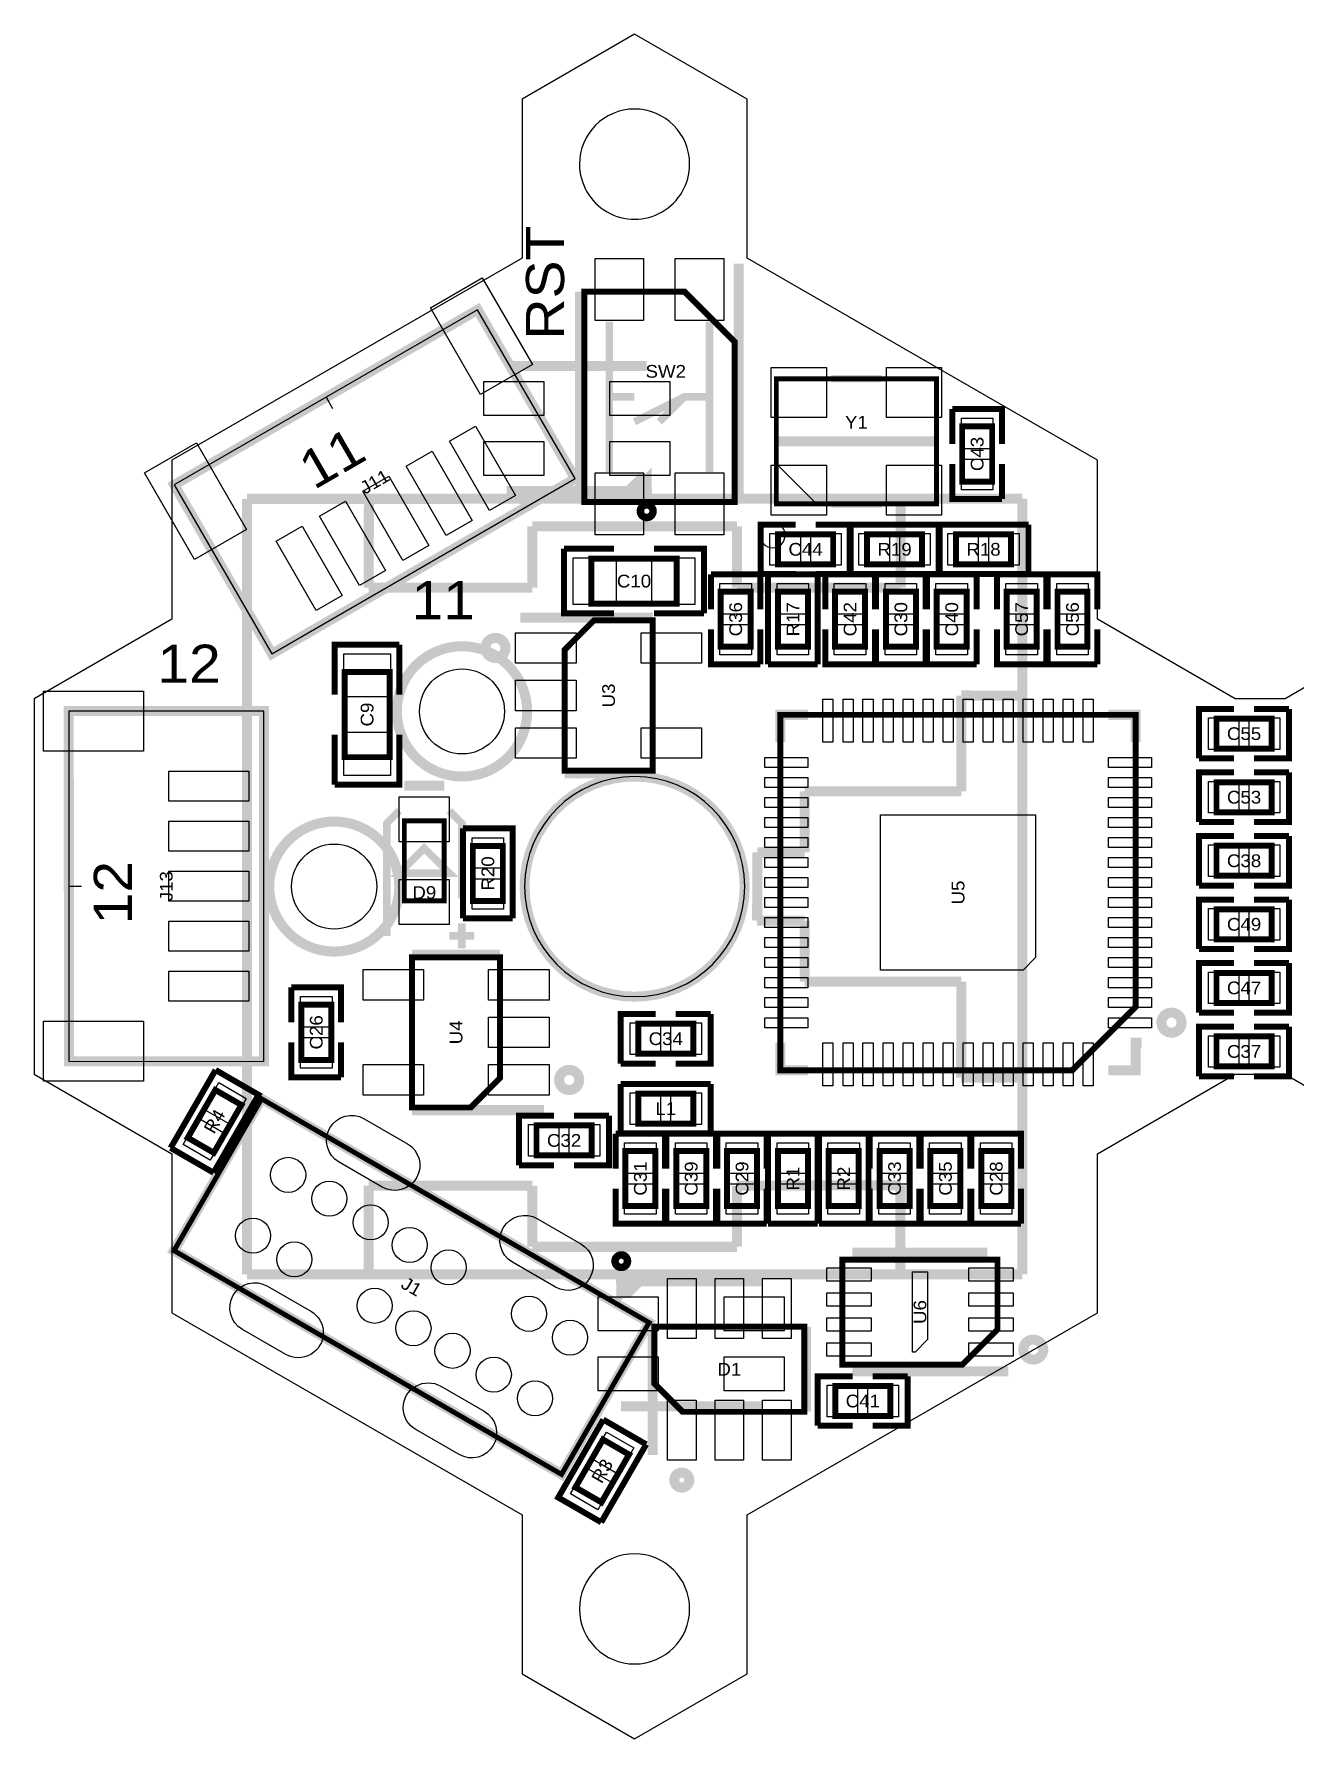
# Model space of a CAD drawing. Extents: x -12 to 37, y -2.6 to 31.5.
# Drawn here: x -12 to 13.2, y -2.6 to 31.47 of the extents above; entities that cross this region are included whole.
import ezdxf
from ezdxf.enums import TextEntityAlignment as Align

# ---------------------------------------------------------------- set-up
doc = ezdxf.new("R2010")
doc.units = 0
for name, color, linetype in [('ASSEMBLY_TOP', 7, 'CONTINUOUS'), ('BOTTOM', 132, 'CONTINUOUS'), ('OUTLINE', 7, 'CONTINUOUS'), ('SILKSCREEN_BOTTOM', 230, 'CONTINUOUS'), ('SILKSCREEN_TOP', 7, 'CONTINUOUS'), ('TOP', 1, 'CONTINUOUS')]:
    doc.layers.add(name, color=color, linetype=linetype)

msp = doc.modelspace()

# ---------------------------------------------------------------- linework, layer by layer
at = {"layer": 'ASSEMBLY_TOP'}
for points, const_width in [([(-1.00584, 26.31948), (0.99568, 26.31948), (1.99644, 25.31872), (1.99644, 22.11832), (-1.00584, 22.11832), (-1.00584, 26.31948)], 0.11938), ([(-0.50546, 22.71776), (-0.50546, 25.72004)], 0.14986), ([(1.49606, 22.71776), (1.49606, 25.72004)], 0.14986), ([(2.8321, 24.57958), (6.0325, 24.57958), (6.0325, 22.08022), (2.8321, 22.08022), (2.8321, 24.57958)], 0.09906), ([(-0.00508, 24.2189), (-0.50546, 24.2189)], 0.14986), ([(1.49606, 24.2189), (0.99568, 24.2189), (0.4953, 23.71852)], 0.14986), ([(6.54558, 23.62708), (7.14502, 23.62708), (7.14502, 22.52472), (6.54558, 22.52472), (6.54558, 23.62708)], 0.11938), ([(3.96748, 21.47062), (3.96748, 20.87118), (2.86512, 20.87118), (2.86512, 21.47062), (3.96748, 21.47062)], 0.11938), ([(4.64312, 20.87118), (4.64312, 21.47062), (5.74548, 21.47062), (5.74548, 20.87118), (4.64312, 20.87118)], 0.11938), ([(6.42112, 20.87118), (6.42112, 21.47062), (7.52348, 21.47062), (7.52348, 20.87118), (6.42112, 20.87118)], 0.11938), ([(0.8382, 20.98548), (0.8382, 20.08632), (-0.8636, 20.08632), (-0.8636, 20.98548), (0.8382, 20.98548)], 0.11938), ([(2.31902, 19.22272), (1.71958, 19.22272), (1.71958, 20.32508), (2.31902, 20.32508), (2.31902, 19.22272)], 0.11938), ([(2.86258, 20.32508), (3.46202, 20.32508), (3.46202, 19.22272), (2.86258, 19.22272), (2.86258, 20.32508)], 0.11938), ([(4.60502, 19.22272), (4.00558, 19.22272), (4.00558, 20.32508), (4.60502, 20.32508), (4.60502, 19.22272)], 0.11938), ([(5.62102, 19.22272), (5.02158, 19.22272), (5.02158, 20.32508), (5.62102, 20.32508), (5.62102, 19.22272)], 0.11938), ([(6.63702, 19.22272), (6.03758, 19.22272), (6.03758, 20.32508), (6.63702, 20.32508), (6.63702, 19.22272)], 0.11938), ([(8.03402, 19.22272), (7.43458, 19.22272), (7.43458, 20.32508), (8.03402, 20.32508), (8.03402, 19.22272)], 0.11938), ([(9.05002, 19.22272), (8.45058, 19.22272), (8.45058, 20.32508), (9.05002, 20.32508), (9.05002, 19.22272)], 0.11938), ([(-1.39954, 16.74876), (-1.39954, 19.16176), (-0.8128, 19.75104), (0.35814, 19.75104), (0.35814, 16.74876), (-1.39954, 16.74876)], 0.11938), ([(-5.79628, 18.7198), (-4.89712, 18.7198), (-4.89712, 17.018), (-5.79628, 17.018), (-5.79628, 18.7198)], 0.11938), ([(10.01522, 17.86382), (10.01522, 12.03198), (8.74522, 10.76198), (2.91338, 10.76198), (2.91338, 17.86382), (10.01522, 17.86382)], 0.11938), ([(11.62812, 17.18818), (11.62812, 17.78762), (12.73048, 17.78762), (12.73048, 17.18818), (11.62812, 17.18818)], 0.11938), ([(11.62812, 15.91818), (11.62812, 16.51762), (12.73048, 16.51762), (12.73048, 15.91818), (11.62812, 15.91818)], 0.11938), ([(-3.80492, 14.1478), (-4.60248, 14.1478), (-4.60248, 15.748), (-3.80492, 15.748), (-3.80492, 14.1478)], 0.09906), ([(-3.23342, 15.24508), (-2.63398, 15.24508), (-2.63398, 14.14272), (-3.23342, 14.14272), (-3.23342, 15.24508)], 0.11938), ([(11.62812, 14.64818), (11.62812, 15.24762), (12.73048, 15.24762), (12.73048, 14.64818), (11.62812, 14.64818)], 0.11938), ([(11.62812, 13.37818), (11.62812, 13.97762), (12.73048, 13.97762), (12.73048, 13.37818), (11.62812, 13.37818)], 0.11938), ([(-2.68986, 13.02004), (-2.68986, 10.60704), (-3.2766, 10.01776), (-4.44754, 10.01776), (-4.44754, 13.02004), (-2.68986, 13.02004)], 0.11938), ([(11.62812, 12.10818), (11.62812, 12.70762), (12.73048, 12.70762), (12.73048, 12.10818), (11.62812, 12.10818)], 0.11938), ([(-6.06298, 10.96772), (-6.66242, 10.96772), (-6.66242, 12.07008), (-6.06298, 12.07008), (-6.06298, 10.96772)], 0.11938), ([(1.17348, 11.69162), (1.17348, 11.09218), (0.07112, 11.09218), (0.07112, 11.69162), (1.17348, 11.69162)], 0.11938), ([(11.62812, 10.83818), (11.62812, 11.43762), (12.73048, 11.43762), (12.73048, 10.83818), (11.62812, 10.83818)], 0.11938), ([(0.28956, 5.72008), (-1.4605, 2.68732), (-9.20496, 7.15772), (-7.4549, 10.19048), (0.28956, 5.72008), (-1.4605, 2.68732), (-9.20496, 7.15772)], 0.09906), ([(-8.37946, 10.36828), (-7.85876, 10.06856), (-8.40994, 9.11352), (-8.93064, 9.41324), (-8.37946, 10.36828)], 0.11938), ([(1.17348, 10.29462), (1.17348, 9.69518), (0.07112, 9.69518), (0.07112, 10.29462), (1.17348, 10.29462)], 0.11938), ([(-0.85852, 9.65962), (-0.85852, 9.06018), (-1.96088, 9.06018), (-1.96088, 9.65962), (-0.85852, 9.65962)], 0.11938), ([(-0.18542, 9.14908), (0.41402, 9.14908), (0.41402, 8.04672), (-0.18542, 8.04672), (-0.18542, 9.14908)], 0.11938), ([(0.83058, 9.14908), (1.43002, 9.14908), (1.43002, 8.04672), (0.83058, 8.04672), (0.83058, 9.14908)], 0.11938), ([(1.84658, 9.14908), (2.44602, 9.14908), (2.44602, 8.04672), (1.84658, 8.04672), (1.84658, 9.14908)], 0.11938), ([(2.86258, 9.14908), (3.46202, 9.14908), (3.46202, 8.04672), (2.86258, 8.04672), (2.86258, 9.14908)], 0.11938), ([(3.87858, 9.14908), (4.47802, 9.14908), (4.47802, 8.04672), (3.87858, 8.04672), (3.87858, 9.14908)], 0.11938), ([(4.89458, 9.14908), (5.49402, 9.14908), (5.49402, 8.04672), (4.89458, 8.04672), (4.89458, 9.14908)], 0.11938), ([(5.91058, 9.14908), (6.51002, 9.14908), (6.51002, 8.04672), (5.91058, 8.04672), (5.91058, 9.14908)], 0.11938), ([(6.92658, 9.14908), (7.52602, 9.14908), (7.52602, 8.04672), (6.92658, 8.04672), (6.92658, 9.14908)], 0.11938), ([(7.2517, 6.97992), (7.2517, 5.58038), (6.5532, 4.88188), (4.1529, 4.88188), (4.1529, 6.97992), (7.2517, 6.97992)], 0.11938), ([(3.39344, 3.937), (0.96012, 3.937), (0.39116, 4.50596), (0.39116, 5.6388), (3.39344, 5.6388), (3.39344, 3.937)], 0.11938), ([(4.00812, 3.85318), (4.00812, 4.45262), (5.11048, 4.45262), (5.11048, 3.85318), (4.00812, 3.85318)], 0.11938), ([(-0.66294, 2.12852), (-1.18364, 2.42824), (-0.63246, 3.38328), (-0.11176, 3.08356), (-0.66294, 2.12852)], 0.11938)]:
    msp.add_lwpolyline(points, dxfattribs=dict(at, const_width=const_width))
for points in [[(-6.16712, 24.20874), (-9.19988, 22.45868), (-7.24916, 19.08302), (-1.18872, 22.58314), (-3.1369, 25.95626), (-6.16712, 24.20874), (-6.04012, 23.98776)], [(-11.30554, 14.4399), (-11.30554, 10.94232), (-7.40918, 10.93978), (-7.40918, 17.94002), (-11.30808, 17.94002), (-11.30554, 14.4399), (-11.05154, 14.4399)]]:
    msp.add_lwpolyline(points, dxfattribs=at)
msp.add_lwpolyline([(2.8321, 22.08022), (2.8321, 22.88032), (3.6322, 22.08022)], close=True, dxfattribs=at)
at = {"layer": 'BOTTOM'}
for points in [[(-1.81102, 23.84806), (-1.81102, 24.51608), (-3.02006, 24.51608), (-3.02006, 23.84806)], [(-0.50038, 24.51735), (-0.50038, 23.84933), (0.70866, 23.84933), (0.70866, 24.51735)], [(-1.81102, 22.64918), (-1.81102, 23.3172), (-3.02006, 23.3172), (-3.02006, 22.64918)], [(-0.50038, 23.31847), (-0.50038, 22.65045), (0.70866, 22.65045), (0.70866, 23.31847)], [(0.47498, 5.56006), (0.47498, 6.22808), (-0.73406, 6.22808), (-0.73406, 5.56006)], [(1.78562, 6.22935), (1.78562, 5.56133), (2.99466, 5.56133), (2.99466, 6.22935)], [(0.47498, 4.36118), (0.47498, 5.0292), (-0.73406, 5.0292), (-0.73406, 4.36118)], [(1.78562, 5.03047), (1.78562, 4.36245), (2.99466, 4.36245), (2.99466, 5.03047)]]:
    msp.add_lwpolyline(points, close=True, dxfattribs=at)
for points in [[(-5.406832, 9.793877), (-4.542348, 9.294767, -1), (-5.042728, 8.428083), (-5.907212, 8.927193, -1)], [(-1.942272, 7.794897), (-1.077788, 7.295787, -1), (-1.578168, 6.429103), (-2.442652, 6.928213, -1)], [(-7.337232, 6.448697), (-6.472748, 5.949587, -1), (-6.973128, 5.082903), (-7.837612, 5.582013, -1)], [(-3.872672, 4.449717), (-3.008188, 3.950607, -1), (-3.508568, 3.083923), (-4.373052, 3.583033, -1)]]:
    msp.add_lwpolyline(points, format="xyb", close=True, dxfattribs=at)
for centre, radius in [((-3.44932, 17.9324), 0.84963), ((-6.00456, 14.43228), 0.84963), ((-6.92404, 8.67156), 0.35052), ((-6.10108, 8.19658), 0.35052), ((-5.27558, 7.7216), 0.35052), ((-7.62508, 7.45744), 0.35052), ((-4.4958, 7.27202), 0.35052), ((-6.80212, 6.98246), 0.35052), ((-3.71856, 6.82244), 0.35052), ((-5.19684, 6.05536), 0.35052), ((-2.11328, 5.89534), 0.35052), ((-4.4196, 5.60578), 0.35052), ((-3.63982, 5.1562), 0.35052), ((-1.29032, 5.42036), 0.35052), ((-2.81432, 4.68122), 0.35052), ((-1.99136, 4.20624), 0.35052)]:
    msp.add_circle(centre, radius, dxfattribs=at)
at = {"layer": 'OUTLINE'}
msp.add_lwpolyline([(15.748, 19.7739), (12.99972, 18.1864), (11.99896, 18.1864), (9.24814, 19.7739), (9.24814, 22.9489), (2.2479, 26.99004), (2.2479, 30.16504), (0, 31.46552), (-2.25044, 30.16504), (-2.25044, 26.99004), (-9.25068, 22.9489), (-9.25068, 19.7739), (-12.0015, 18.1864), (-12.0015, 10.6807), (-9.25068, 9.0932), (-9.25068, 5.9182), (-2.25044, 1.87706), (-2.25044, -1.30048), (0, -2.59842), (2.2479, -1.30048), (2.2479, 1.87706), (9.24814, 5.9182), (9.24814, 9.0932), (11.99896, 10.6807), (12.99972, 10.6807), (15.748, 9.0932)], dxfattribs=at)
for points in [[(1.09982, 28.8671, 1), (-1.10186, 28.867001, 1)], [(2.19964, 14.43228, 1), (-2.19964, 14.43228, 1)], [(1.09982, 0, 1), (-1.10186, -0.000926, 1)]]:
    msp.add_lwpolyline(points, format="xyb", close=True, dxfattribs=at)
at = {"layer": 'SILKSCREEN_BOTTOM', "const_width": 0.20066}
for points in [[(0.24384, 24.83358), (-2.55524, 24.83358)], [(-2.55524, 22.33422), (0.24384, 22.33422), (0.2413, 22.5679), (-0.0127, 22.3139), (-0.1397, 22.3139), (0.1143, 22.5679), (0.2413, 22.5679)], [(7.747, 22.18182), (-7.74954, 22.17928)], [(-7.747, 6.68274), (-7.74954, 22.17928)], [(-5.31114, 22.18182), (-5.31368, 20.40382)], [(5.31368, 20.40636), (5.31368, 22.18182)], [(7.747, 22.18182), (7.74954, 6.68528)], [(0.82042, 21.63064), (-2.0447, 21.63064)], [(-2.0447, 21.63064), (-2.0447, 20.40636)], [(0.82042, 21.63064), (2.0447, 21.63064)], [(2.0447, 21.63064), (2.04724, 20.40636)], [(-2.0447, 20.40636), (-5.31368, 20.40382)], [(2.04724, 20.40636), (5.31368, 20.40636)], [(6.53034, 16.3322), (6.5278, 18.2499)], [(6.5278, 18.2499), (7.74954, 18.24736)], [(3.39852, 16.3322), (6.53034, 16.3322)], [(3.39852, 15.113), (3.39852, 16.3322)], [(2.44856, 13.7541), (2.4511, 15.113)], [(2.4511, 15.113), (3.39852, 15.113)], [(2.44856, 13.7541), (3.39852, 13.74902)], [(3.39852, 12.5349), (3.39852, 13.74902)], [(3.39852, 12.5349), (6.5278, 12.53236)], [(6.52526, 10.61466), (6.5278, 12.53236)], [(6.52526, 10.61466), (7.74954, 10.6172)], [(-2.04724, 8.4582), (-5.31368, 8.4582)], [(-5.31368, 6.68274), (-5.31368, 8.4582)], [(-2.0447, 7.23392), (-2.04724, 8.4582)], [(2.0447, 8.4582), (5.31368, 8.46074)], [(2.0447, 7.23392), (2.0447, 8.4582)], [(5.31114, 6.68274), (5.31368, 8.46074)], [(0.82042, 7.23392), (-2.0447, 7.23392)], [(0.82042, 7.23392), (2.0447, 7.23392)], [(-7.747, 6.68274), (7.74954, 6.68528)], [(2.52984, 6.54558), (-0.26924, 6.54558), (-0.2667, 6.3119), (-0.0127, 6.5659), (0.1143, 6.5659), (-0.1397, 6.3119), (-0.2667, 6.3119)], [(-0.26924, 4.04622), (2.52984, 4.04622)]]:
    msp.add_lwpolyline(points, dxfattribs=at)
at = {"layer": 'SILKSCREEN_BOTTOM'}
for points, const_width in [([(0.3683, 21.9329, 1), (0.1143, 21.9329, 1), (0.3683, 21.9329)], 0.14986), ([(-2.14884, 17.9324, 0.999908), (-4.75234, 17.9324, 1.000092), (-2.14884, 17.9324)], 0.20066), ([(2.19964, 14.43228, 1), (-2.19964, 14.43228, 1), (2.19964, 14.43228)], 0.20066), ([(-4.70408, 14.43228, 1), (-7.3025, 14.43228, 1), (-4.70408, 14.43228)], 0.20066), ([(-0.14224, 6.9469, 1), (-0.39116, 6.9469, 1), (-0.14224, 6.9469)], 0.14986)]:
    msp.add_lwpolyline(points, format="xyb", dxfattribs=dict(at, const_width=const_width))
at = {"layer": 'SILKSCREEN_TOP'}
for points, const_width in [([(2.08026, 26.87828), (2.08026, 22.11832)], 0.20066), ([(-1.08966, 26.31948), (-1.08966, 22.11832)], 0.20066), ([(-9.19988, 22.45868), (-7.24916, 19.08302), (-1.18872, 22.58314), (-3.1369, 25.95626), (-9.19988, 22.45868)], 0.20066), ([(-0.50546, 22.71776), (-0.50546, 25.72004)], 0.14986), ([(1.49606, 22.71776), (1.49606, 25.72004)], 0.14986), ([(3.92938, 24.57958), (4.93268, 24.58212)], 0.14986), ([(-0.50546, 24.2189), (-0.00508, 24.2189)], 0.14986), ([(1.49606, 24.2189), (0.99568, 24.2189), (-0.00508, 23.71852)], 0.14986), ([(7.3406, 23.27656), (7.3406, 23.97506), (6.35, 23.97506)], 0.11938), ([(6.35, 23.27656), (6.35, 23.97506)], 0.11938), ([(6.0325, 23.3299), (2.8321, 23.3299)], 0.20066), ([(6.35, 22.87524), (6.35, 22.17674), (7.3406, 22.17674)], 0.11938), ([(7.3406, 22.87524), (7.3406, 22.17674)], 0.11938), ([(3.93192, 22.07768), (4.93522, 22.08022)], 0.14986), ([(3.21564, 21.6662), (2.51714, 21.6662), (2.51714, 20.6756)], 0.11938), ([(3.61696, 20.6756), (4.31546, 20.6756), (4.31546, 21.6662)], 0.11938), ([(3.61696, 21.6662), (4.31546, 21.6662)], 0.11938), ([(6.09346, 21.6662), (4.29514, 21.6662), (4.29514, 20.6756)], 0.11938), ([(7.87146, 21.6662), (6.07314, 21.6662), (6.07314, 20.6756)], 0.11938), ([(6.09346, 20.6756), (6.09346, 21.6662)], 0.11938), ([(7.87146, 20.6756), (7.87146, 21.6662)], 0.11938), ([(-0.41148, 19.89074), (-1.41224, 19.89074), (-1.41224, 21.18106)], 0.11938), ([(-0.41148, 21.18106), (-1.41224, 21.18106)], 0.11938), ([(0.38608, 21.18106), (1.38684, 21.18106), (1.38684, 19.89074)], 0.11938), ([(2.5146, 19.97456), (2.5146, 20.67306), (1.524, 20.67306)], 0.11938), ([(1.524, 19.97456), (1.524, 20.67306)], 0.11938), ([(3.21564, 20.6756), (2.51714, 20.6756)], 0.11938), ([(3.6576, 18.87474), (3.6576, 20.67306), (2.667, 20.67306)], 0.11938), ([(2.667, 18.87474), (2.667, 20.67306)], 0.11938), ([(4.8006, 19.97456), (4.8006, 20.67306), (3.81, 20.67306)], 0.11938), ([(3.81, 19.97456), (3.81, 20.67306)], 0.11938), ([(6.09346, 20.6756), (4.29514, 20.6756)], 0.11938), ([(5.8166, 19.97456), (5.8166, 20.67306), (4.826, 20.67306)], 0.11938), ([(4.826, 19.97456), (4.826, 20.67306)], 0.11938), ([(6.8326, 19.97456), (6.8326, 20.67306), (5.842, 20.67306)], 0.11938), ([(5.842, 19.97456), (5.842, 20.67306)], 0.11938), ([(7.87146, 20.6756), (6.07314, 20.6756)], 0.11938), ([(8.2296, 19.97456), (8.2296, 20.67306), (7.239, 20.67306)], 0.11938), ([(7.239, 19.97456), (7.239, 20.67306)], 0.11938), ([(9.2456, 19.97456), (9.2456, 20.67306), (8.255, 20.67306)], 0.11938), ([(8.255, 19.97456), (8.255, 20.67306)], 0.11938), ([(-2.28092, 19.80438), (0.35814, 19.80438)], 0.20066), ([(0.38608, 19.89074), (1.38684, 19.89074)], 0.11938), ([(1.524, 19.57324), (1.524, 18.87474), (2.5146, 18.87474)], 0.11938), ([(2.5146, 19.57324), (2.5146, 18.87474)], 0.11938), ([(3.81, 19.57324), (3.81, 18.87474), (4.8006, 18.87474)], 0.11938), ([(4.8006, 19.57324), (4.8006, 18.87474)], 0.11938), ([(4.826, 19.57324), (4.826, 18.87474), (5.8166, 18.87474)], 0.11938), ([(5.8166, 19.57324), (5.8166, 18.87474)], 0.11938), ([(5.842, 19.57324), (5.842, 18.87474), (6.8326, 18.87474)], 0.11938), ([(6.8326, 19.57324), (6.8326, 18.87474)], 0.11938), ([(7.239, 19.57324), (7.239, 18.87474), (8.2296, 18.87474)], 0.11938), ([(8.2296, 19.57324), (8.2296, 18.87474)], 0.11938), ([(8.255, 19.57324), (8.255, 18.87474), (9.2456, 18.87474)], 0.11938), ([(9.2456, 19.57324), (9.2456, 18.87474)], 0.11938), ([(-5.99186, 18.26768), (-5.99186, 19.26844), (-4.70154, 19.26844)], 0.11938), ([(-4.70154, 18.26768), (-4.70154, 19.26844)], 0.11938), ([(2.667, 18.87474), (3.6576, 18.87474)], 0.11938), ([(-11.30554, 10.94232), (-7.40918, 10.93978), (-7.40918, 17.94002), (-11.30808, 17.94002), (-11.30554, 10.94232)], 0.20066), ([(2.91338, 17.31264), (2.91338, 17.86382), (3.46456, 17.86382)], 0.20066), ([(10.01522, 17.31264), (10.01522, 17.86382), (9.46404, 17.86382)], 0.20066), ([(11.97864, 17.9832), (11.28014, 17.9832), (11.28014, 16.9926)], 0.11938), ([(12.37996, 16.9926), (13.07846, 16.9926), (13.07846, 17.9832)], 0.11938), ([(12.37996, 17.9832), (13.07846, 17.9832)], 0.11938), ([(-4.70154, 17.47012), (-4.70154, 16.46936), (-5.99186, 16.46936)], 0.11938), ([(-5.99186, 17.47012), (-5.99186, 16.46936)], 0.11938), ([(11.97864, 16.9926), (11.28014, 16.9926)], 0.11938), ([(-1.39954, 16.69542), (0.35814, 16.69796)], 0.20066), ([(11.97864, 16.7132), (11.28014, 16.7132), (11.28014, 15.7226)], 0.11938), ([(12.37996, 15.7226), (13.07846, 15.7226), (13.07846, 16.7132)], 0.11938), ([(12.37996, 16.7132), (13.07846, 16.7132)], 0.11938), ([(-4.60248, 16.44904), (-3.80492, 16.44904)], 0.20066), ([(-4.953, 13.44676), (-4.953, 15.6972), (-4.70408, 15.94866)], 0.14986), ([(-3.70332, 15.94866), (-3.4544, 15.6972), (-3.4544, 14.1986)], 0.14986), ([(11.97864, 15.7226), (11.28014, 15.7226)], 0.11938), ([(-2.4384, 13.79474), (-2.4384, 15.59306), (-3.429, 15.59306)], 0.11938), ([(-3.429, 13.79474), (-3.429, 15.59306)], 0.11938), ([(11.97864, 15.4432), (11.28014, 15.4432), (11.28014, 14.4526)], 0.11938), ([(12.37996, 14.4526), (13.07846, 14.4526), (13.07846, 15.4432)], 0.11938), ([(12.37996, 15.4432), (13.07846, 15.4432)], 0.11938), ([(-4.2037, 15.19682), (-3.70332, 14.69898), (-4.70408, 14.69898), (-4.2037, 15.19682)], 0.14986), ([(11.97864, 14.4526), (11.28014, 14.4526)], 0.11938), ([(11.97864, 14.1732), (11.28014, 14.1732), (11.28014, 13.1826)], 0.11938), ([(12.37996, 13.1826), (13.07846, 13.1826), (13.07846, 14.1732)], 0.11938), ([(12.37996, 14.1732), (13.07846, 14.1732)], 0.11938), ([(-3.4544, 13.69822), (-3.4544, 13.19784)], 0.14986), ([(-3.429, 13.79474), (-2.4384, 13.79474)], 0.11938), ([(-3.70332, 13.44676), (-3.20294, 13.44676)], 0.14986), ([(-2.68986, 13.07338), (-4.44754, 13.07338)], 0.20066), ([(11.97864, 13.1826), (11.28014, 13.1826)], 0.11938), ([(11.97864, 12.9032), (11.28014, 12.9032), (11.28014, 11.9126)], 0.11938), ([(12.37996, 11.9126), (13.07846, 11.9126), (13.07846, 12.9032)], 0.11938), ([(12.37996, 12.9032), (13.07846, 12.9032)], 0.11938), ([(-5.8674, 11.71956), (-5.8674, 12.41806), (-6.858, 12.41806)], 0.11938), ([(-6.858, 11.71956), (-6.858, 12.41806)], 0.11938), ([(0.42164, 11.8872), (-0.27686, 11.8872), (-0.27686, 10.8966)], 0.11938), ([(0.82296, 10.8966), (1.52146, 10.8966), (1.52146, 11.8872)], 0.11938), ([(0.82296, 11.8872), (1.52146, 11.8872)], 0.11938), ([(11.97864, 11.9126), (11.28014, 11.9126)], 0.11938), ([(11.97864, 11.6332), (11.28014, 11.6332), (11.28014, 10.6426)], 0.11938), ([(12.37996, 10.6426), (13.07846, 10.6426), (13.07846, 11.6332)], 0.11938), ([(12.37996, 11.6332), (13.07846, 11.6332)], 0.11938), ([(-6.858, 11.31824), (-6.858, 10.61974), (-5.8674, 10.61974)], 0.11938), ([(-5.8674, 11.31824), (-5.8674, 10.61974)], 0.11938), ([(2.91338, 11.31316), (2.91338, 10.76198), (3.46456, 10.76198)], 0.20066), ([(10.12952, 11.31316), (10.01522, 11.31316), (10.01522, 10.76198), (9.46404, 10.76198)], 0.20066), ([(0.42164, 10.8966), (-0.27686, 10.8966)], 0.11938), ([(-9.27354, 9.21004), (-8.37438, 10.76706)], 0.11938), ([(-8.41502, 8.71474), (-7.51586, 10.27176), (-8.37438, 10.76706)], 0.11938), ([(11.97864, 10.6426), (11.28014, 10.6426)], 0.11938), ([(0.28956, 5.72008), (-1.4605, 2.68732), (-9.20496, 7.15772), (-7.4549, 10.19048), (0.28956, 5.72008)], 0.20066), ([(-0.27686, 9.4996), (1.52146, 9.4996), (1.52146, 10.4902)], 0.11938), ([(-0.27686, 10.4902), (-0.27686, 9.4996)], 0.11938), ([(-0.27686, 10.4902), (1.52146, 10.4902)], 0.11938), ([(-1.80848, 9.96442), (-4.44754, 9.96442)], 0.20066), ([(-1.61036, 9.8552), (-2.30886, 9.8552), (-2.30886, 8.8646)], 0.11938), ([(-1.20904, 8.8646), (-0.51054, 8.8646), (-0.51054, 9.8552)], 0.11938), ([(-1.20904, 9.8552), (-0.51054, 9.8552)], 0.11938), ([(0.6096, 8.79856), (0.6096, 9.49706), (-0.381, 9.49706)], 0.11938), ([(-0.381, 8.79856), (-0.381, 9.49706)], 0.11938), ([(1.6256, 8.79856), (1.6256, 9.49706), (0.635, 9.49706)], 0.11938), ([(0.635, 8.79856), (0.635, 9.49706)], 0.11938), ([(2.6416, 8.79856), (2.6416, 9.49706), (1.651, 9.49706)], 0.11938), ([(1.651, 8.79856), (1.651, 9.49706)], 0.11938), ([(3.6576, 7.69874), (3.6576, 9.49706), (2.667, 9.49706)], 0.11938), ([(2.667, 7.69874), (2.667, 9.49706)], 0.11938), ([(4.6736, 7.69874), (4.6736, 9.49706), (3.683, 9.49706)], 0.11938), ([(3.683, 7.69874), (3.683, 9.49706)], 0.11938), ([(5.6896, 8.79856), (5.6896, 9.49706), (4.699, 9.49706)], 0.11938), ([(4.699, 8.79856), (4.699, 9.49706)], 0.11938), ([(6.7056, 8.79856), (6.7056, 9.49706), (5.715, 9.49706)], 0.11938), ([(5.715, 8.79856), (5.715, 9.49706)], 0.11938), ([(7.7216, 8.79856), (7.7216, 9.49706), (6.731, 9.49706)], 0.11938), ([(6.731, 8.79856), (6.731, 9.49706)], 0.11938), ([(-9.27354, 9.21004), (-8.41502, 8.71474)], 0.11938), ([(-1.61036, 8.8646), (-2.30886, 8.8646)], 0.11938), ([(-0.381, 8.39724), (-0.381, 7.69874), (0.6096, 7.69874)], 0.11938), ([(0.6096, 8.39724), (0.6096, 7.69874)], 0.11938), ([(0.635, 8.39724), (0.635, 7.69874), (1.6256, 7.69874)], 0.11938), ([(1.6256, 8.39724), (1.6256, 7.69874)], 0.11938), ([(1.651, 8.39724), (1.651, 7.69874), (2.6416, 7.69874)], 0.11938), ([(2.6416, 8.39724), (2.6416, 7.69874)], 0.11938), ([(4.699, 8.39724), (4.699, 7.69874), (5.6896, 7.69874)], 0.11938), ([(5.6896, 8.39724), (5.6896, 7.69874)], 0.11938), ([(5.715, 8.39724), (5.715, 7.69874), (6.7056, 7.69874)], 0.11938), ([(6.7056, 8.39724), (6.7056, 7.69874)], 0.11938), ([(6.731, 8.39724), (6.731, 7.69874), (7.7216, 7.69874)], 0.11938), ([(7.7216, 8.39724), (7.7216, 7.69874)], 0.11938), ([(2.667, 7.69874), (3.6576, 7.69874)], 0.11938), ([(3.683, 7.69874), (4.6736, 7.69874)], 0.11938), ([(4.35356, 7.11708), (7.05104, 7.11708)], 0.20066), ([(0.35814, 3.0734), (0.35814, 5.6388)], 0.20066), ([(3.42646, 3.937), (3.42646, 5.6388)], 0.20066), ([(4.35356, 4.74472), (7.4676, 4.74472)], 0.20066), ([(4.35864, 4.6482), (3.66014, 4.6482), (3.66014, 3.6576)], 0.11938), ([(4.75996, 3.6576), (5.45846, 3.6576), (5.45846, 4.6482)], 0.11938), ([(4.75996, 4.6482), (5.45846, 4.6482)], 0.11938), ([(-0.62738, 3.78206), (-1.52654, 2.22504), (-0.66802, 1.72974)], 0.11938), ([(0.23114, 3.28676), (-0.62738, 3.78206)], 0.11938), ([(4.35864, 3.6576), (3.66014, 3.6576)], 0.11938), ([(0.23114, 3.28676), (-0.66802, 1.72974)], 0.11938)]:
    msp.add_lwpolyline(points, dxfattribs=dict(at, const_width=const_width))
msp.add_lwpolyline([(3.0099, 21.45538, 1), (2.5047, 21.45442, 1)], format="xyb", close=True, dxfattribs=at)
at = {"layer": 'SILKSCREEN_TOP', "const_width": 0.20066}
for points in [[(-2.58064, 19.19986, 1.000199), (-2.98196, 19.19986, 0.999801), (-2.58064, 19.19986)], [(10.92962, 11.71194, 0.998467), (10.5283, 11.71448, 1.001535), (10.92962, 11.71194)], [(-1.10744, 10.56894, 0.999801), (-1.50876, 10.56894, 1.000199), (-1.10744, 10.56894)], [(8.1661, 5.1816, 1.002844), (7.76732, 5.17906, 0.997164), (8.1661, 5.1816)], [(1.0922, 2.57302, 0.9992), (0.79248, 2.57302, 1.000801), (1.0922, 2.57302)]]:
    msp.add_lwpolyline(points, format="xyb", dxfattribs=at)
at = {"layer": 'TOP'}
for points in [[(-0.78994, 26.97988), (0.18034, 26.97988), (0.18034, 25.74036), (-0.78994, 25.74036)], [(0.81026, 26.97988), (1.78054, 26.97988), (1.78054, 25.74036), (0.81026, 25.74036)], [(-3.082625, 24.265176), (-4.082115, 25.996344), (-3.043855, 26.595784), (-2.044365, 24.864616)], [(2.73177, 24.80564), (3.83159, 24.80564), (3.83159, 23.80488), (2.73177, 23.80488)], [(5.03301, 24.80564), (6.13283, 24.80564), (6.13283, 23.80488), (5.03301, 23.80488)], [(-2.897355, 21.943573), (-3.697455, 23.329387), (-3.178325, 23.629107), (-2.378225, 22.243293)], [(6.53034, 23.78964), (7.16026, 23.78964), (7.16026, 23.18004), (6.53034, 23.18004)], [(-8.797625, 20.965716), (-9.797115, 22.696884), (-8.758855, 23.296324), (-7.759365, 21.565156)], [(-3.763495, 21.445733), (-4.563595, 22.831547), (-4.044465, 23.131267), (-3.244365, 21.745453)], [(3.83159, 21.85416), (2.73177, 21.85416), (2.73177, 22.85492), (3.83159, 22.85492)], [(6.13283, 21.85416), (5.03301, 21.85416), (5.03301, 22.85492), (6.13283, 22.85492)], [(6.53034, 22.97176), (7.16026, 22.97176), (7.16026, 22.36216), (6.53034, 22.36216)], [(-4.629635, 20.945353), (-5.429735, 22.331167), (-4.910605, 22.630887), (-4.110505, 21.245073)], [(-0.78994, 22.69744), (0.18034, 22.69744), (0.18034, 21.45792), (-0.78994, 21.45792)], [(0.81026, 22.69744), (1.78054, 22.69744), (1.78054, 21.45792), (0.81026, 21.45792)], [(-5.495775, 20.444973), (-6.295875, 21.830787), (-5.776745, 22.130507), (-4.976645, 20.744693)], [(-6.361915, 19.947133), (-7.162015, 21.332947), (-6.642885, 21.632667), (-5.842785, 20.246853)], [(3.31216, 21.48586), (3.31216, 20.85594), (2.70256, 20.85594), (2.70256, 21.48586)], [(4.13004, 21.48586), (4.13004, 20.85594), (3.52044, 20.85594), (3.52044, 21.48586)], [(4.48056, 20.85594), (4.48056, 21.48586), (5.09016, 21.48586), (5.09016, 20.85594)], [(5.29844, 20.85594), (5.29844, 21.48586), (5.90804, 21.48586), (5.90804, 20.85594)], [(6.25856, 20.85594), (6.25856, 21.48586), (6.86816, 21.48586), (6.86816, 20.85594)], [(7.07644, 20.85594), (7.07644, 21.48586), (7.68604, 21.48586), (7.68604, 20.85594)], [(-0.36703, 21.00072), (-0.36703, 20.07108), (-1.22809, 20.07108), (-1.22809, 21.00072)], [(1.20269, 21.00072), (1.20269, 20.07108), (0.34163, 20.07108), (0.34163, 21.00072)], [(2.33426, 19.87804), (1.70434, 19.87804), (1.70434, 20.48764), (2.33426, 20.48764)], [(2.84734, 20.48764), (3.47726, 20.48764), (3.47726, 19.87804), (2.84734, 19.87804)], [(4.62026, 19.87804), (3.99034, 19.87804), (3.99034, 20.48764), (4.62026, 20.48764)], [(5.63626, 19.87804), (5.00634, 19.87804), (5.00634, 20.48764), (5.63626, 20.48764)], [(6.65226, 19.87804), (6.02234, 19.87804), (6.02234, 20.48764), (6.65226, 20.48764)], [(8.04926, 19.87804), (7.41934, 19.87804), (7.41934, 20.48764), (8.04926, 20.48764)], [(9.06526, 19.87804), (8.43534, 19.87804), (8.43534, 20.48764), (9.06526, 20.48764)], [(-2.37998, 18.89506), (-2.37998, 19.50466), (-1.17094, 19.50466), (-1.17094, 18.89506)], [(0.12954, 18.89506), (0.12954, 19.50466), (1.33858, 19.50466), (1.33858, 18.89506)], [(2.33426, 19.06016), (1.70434, 19.06016), (1.70434, 19.66976), (2.33426, 19.66976)], [(2.84734, 19.66976), (3.47726, 19.66976), (3.47726, 19.06016), (2.84734, 19.06016)], [(4.62026, 19.06016), (3.99034, 19.06016), (3.99034, 19.66976), (4.62026, 19.66976)], [(5.63626, 19.06016), (5.00634, 19.06016), (5.00634, 19.66976), (5.63626, 19.66976)], [(6.65226, 19.06016), (6.02234, 19.06016), (6.02234, 19.66976), (6.65226, 19.66976)], [(8.04926, 19.06016), (7.41934, 19.06016), (7.41934, 19.66976), (8.04926, 19.66976)], [(9.06526, 19.06016), (8.43534, 19.06016), (8.43534, 19.66976), (9.06526, 19.66976)], [(-5.81152, 19.08429), (-4.88188, 19.08429), (-4.88188, 18.22323), (-5.81152, 18.22323)], [(-2.37998, 17.9451), (-2.37998, 18.5547), (-1.17094, 18.5547), (-1.17094, 17.9451)], [(-9.81329, 17.13992), (-11.81227, 17.13992), (-11.81227, 18.3388), (-9.81329, 18.3388)], [(3.96367, 17.31645), (3.76301, 17.31645), (3.76301, 18.17751), (3.96367, 18.17751)], [(4.36499, 17.31645), (4.16433, 17.31645), (4.16433, 18.17751), (4.36499, 18.17751)], [(4.76377, 17.31645), (4.56311, 17.31645), (4.56311, 18.17751), (4.76377, 18.17751)], [(5.16509, 17.31645), (4.96443, 17.31645), (4.96443, 18.17751), (5.16509, 18.17751)], [(5.56387, 17.31645), (5.36321, 17.31645), (5.36321, 18.17751), (5.56387, 18.17751)], [(5.96519, 17.31645), (5.76453, 17.31645), (5.76453, 18.17751), (5.96519, 18.17751)], [(6.36397, 17.31645), (6.16331, 17.31645), (6.16331, 18.17751), (6.36397, 18.17751)], [(6.76529, 17.31645), (6.56463, 17.31645), (6.56463, 18.17751), (6.76529, 18.17751)], [(7.16407, 17.31645), (6.96341, 17.31645), (6.96341, 18.17751), (7.16407, 18.17751)], [(7.56539, 17.31645), (7.36473, 17.31645), (7.36473, 18.17751), (7.56539, 18.17751)], [(7.96417, 17.31645), (7.76351, 17.31645), (7.76351, 18.17751), (7.96417, 18.17751)], [(8.36549, 17.31645), (8.16483, 17.31645), (8.16483, 18.17751), (8.36549, 18.17751)], [(8.76427, 17.31645), (8.56361, 17.31645), (8.56361, 18.17751), (8.76427, 18.17751)], [(9.16559, 17.31645), (8.96493, 17.31645), (8.96493, 18.17751), (9.16559, 18.17751)], [(11.46556, 17.17294), (11.46556, 17.80286), (12.07516, 17.80286), (12.07516, 17.17294)], [(12.28344, 17.17294), (12.28344, 17.80286), (12.89304, 17.80286), (12.89304, 17.17294)], [(-5.81152, 17.51457), (-4.88188, 17.51457), (-4.88188, 16.65351), (-5.81152, 16.65351)], [(-2.37998, 16.99514), (-2.37998, 17.60474), (-1.17094, 17.60474), (-1.17094, 16.99514)], [(0.12954, 16.99514), (0.12954, 17.60474), (1.33858, 17.60474), (1.33858, 16.99514)], [(-7.71144, 16.13916), (-9.31164, 16.13916), (-9.31164, 16.7386), (-7.71144, 16.7386)], [(3.46075, 17.01419), (3.46075, 16.81353), (2.59969, 16.81353), (2.59969, 17.01419)], [(10.32891, 17.01419), (10.32891, 16.81353), (9.46785, 16.81353), (9.46785, 17.01419)], [(3.46075, 16.61287), (3.46075, 16.41221), (2.59969, 16.41221), (2.59969, 16.61287)], [(10.32891, 16.61287), (10.32891, 16.41221), (9.46785, 16.41221), (9.46785, 16.61287)], [(11.46556, 15.90294), (11.46556, 16.53286), (12.07516, 16.53286), (12.07516, 15.90294)], [(12.28344, 15.90294), (12.28344, 16.53286), (12.89304, 16.53286), (12.89304, 15.90294)], [(-4.70408, 16.22298), (-3.70332, 16.22298), (-3.70332, 15.32382), (-4.70408, 15.32382)], [(3.46075, 16.21409), (3.46075, 16.01343), (2.59969, 16.01343), (2.59969, 16.21409)], [(10.32891, 16.21409), (10.32891, 16.01343), (9.46785, 16.01343), (9.46785, 16.21409)], [(-7.71144, 15.14094), (-9.31164, 15.14094), (-9.31164, 15.74038), (-7.71144, 15.74038)], [(3.46075, 15.81277), (3.46075, 15.61211), (2.59969, 15.61211), (2.59969, 15.81277)], [(8.0137, 15.8623), (8.0137, 13.01242), (7.76478, 12.7635), (4.9149, 12.7635), (4.9149, 15.8623)], [(10.32891, 15.81277), (10.32891, 15.61211), (9.46785, 15.61211), (9.46785, 15.81277)], [(-3.24866, 15.40764), (-2.61874, 15.40764), (-2.61874, 14.79804), (-3.24866, 14.79804)], [(3.46075, 15.41399), (3.46075, 15.21333), (2.59969, 15.21333), (2.59969, 15.41399)], [(10.32891, 15.41399), (10.32891, 15.21333), (9.46785, 15.21333), (9.46785, 15.41399)], [(3.46075, 15.01267), (3.46075, 14.81201), (2.59969, 14.81201), (2.59969, 15.01267)], [(10.32891, 15.01267), (10.32891, 14.81201), (9.46785, 14.81201), (9.46785, 15.01267)], [(11.46556, 14.63294), (11.46556, 15.26286), (12.07516, 15.26286), (12.07516, 14.63294)], [(12.28344, 14.63294), (12.28344, 15.26286), (12.89304, 15.26286), (12.89304, 14.63294)], [(-7.71144, 14.14018), (-9.31164, 14.14018), (-9.31164, 14.73962), (-7.71144, 14.73962)], [(-3.70332, 13.67282), (-4.70408, 13.67282), (-4.70408, 14.57198), (-3.70332, 14.57198)], [(-3.24866, 14.58976), (-2.61874, 14.58976), (-2.61874, 13.98016), (-3.24866, 13.98016)], [(3.46075, 14.61389), (3.46075, 14.41323), (2.59969, 14.41323), (2.59969, 14.61389)], [(10.32891, 14.61389), (10.32891, 14.41323), (9.46785, 14.41323), (9.46785, 14.61389)], [(3.46075, 14.21257), (3.46075, 14.01191), (2.59969, 14.01191), (2.59969, 14.21257)], [(10.32891, 14.21257), (10.32891, 14.01191), (9.46785, 14.01191), (9.46785, 14.21257)], [(11.46556, 13.36294), (11.46556, 13.99286), (12.07516, 13.99286), (12.07516, 13.36294)], [(12.28344, 13.36294), (12.28344, 13.99286), (12.89304, 13.99286), (12.89304, 13.36294)], [(-7.71144, 13.13942), (-9.31164, 13.13942), (-9.31164, 13.73886), (-7.71144, 13.73886)], [(3.46075, 13.81379), (3.46075, 13.61313), (2.59969, 13.61313), (2.59969, 13.81379)], [(10.32891, 13.81379), (10.32891, 13.61313), (9.46785, 13.61313), (9.46785, 13.81379)], [(3.46075, 13.41247), (3.46075, 13.21181), (2.59969, 13.21181), (2.59969, 13.41247)], [(10.32891, 13.41247), (10.32891, 13.21181), (9.46785, 13.21181), (9.46785, 13.41247)], [(3.46075, 13.01369), (3.46075, 12.81303), (2.59969, 12.81303), (2.59969, 13.01369)], [(10.32891, 13.01369), (10.32891, 12.81303), (9.46785, 12.81303), (9.46785, 13.01369)], [(-7.71144, 12.1412), (-9.31164, 12.1412), (-9.31164, 12.74064), (-7.71144, 12.74064)], [(-4.21894, 12.77366), (-4.21894, 12.16406), (-5.42798, 12.16406), (-5.42798, 12.77366)], [(-1.70942, 12.77366), (-1.70942, 12.16406), (-2.91846, 12.16406), (-2.91846, 12.77366)], [(3.46075, 12.61237), (3.46075, 12.41171), (2.59969, 12.41171), (2.59969, 12.61237)], [(10.32891, 12.61237), (10.32891, 12.41171), (9.46785, 12.41171), (9.46785, 12.61237)], [(11.46556, 12.09294), (11.46556, 12.72286), (12.07516, 12.72286), (12.07516, 12.09294)], [(12.28344, 12.09294), (12.28344, 12.72286), (12.89304, 12.72286), (12.89304, 12.09294)], [(-6.04774, 11.62304), (-6.67766, 11.62304), (-6.67766, 12.23264), (-6.04774, 12.23264)], [(3.46075, 12.21359), (3.46075, 12.01293), (2.59969, 12.01293), (2.59969, 12.21359)], [(10.32891, 12.21359), (10.32891, 12.01293), (9.46785, 12.01293), (9.46785, 12.21359)], [(-9.81329, 10.541), (-11.81227, 10.541), (-11.81227, 11.73988), (-9.81329, 11.73988)], [(-1.70942, 11.8237), (-1.70942, 11.2141), (-2.91846, 11.2141), (-2.91846, 11.8237)], [(0.51816, 11.70686), (0.51816, 11.07694), (-0.09144, 11.07694), (-0.09144, 11.70686)], [(1.33604, 11.70686), (1.33604, 11.07694), (0.72644, 11.07694), (0.72644, 11.70686)], [(3.46075, 11.81227), (3.46075, 11.61161), (2.59969, 11.61161), (2.59969, 11.81227)], [(10.32891, 11.81227), (10.32891, 11.61161), (9.46785, 11.61161), (9.46785, 11.81227)], [(-6.04774, 10.80516), (-6.67766, 10.80516), (-6.67766, 11.41476), (-6.04774, 11.41476)], [(3.96367, 10.44829), (3.76301, 10.44829), (3.76301, 11.30935), (3.96367, 11.30935)], [(4.36499, 10.44829), (4.16433, 10.44829), (4.16433, 11.30935), (4.36499, 11.30935)], [(4.76377, 10.44829), (4.56311, 10.44829), (4.56311, 11.30935), (4.76377, 11.30935)], [(5.16509, 10.44829), (4.96443, 10.44829), (4.96443, 11.30935), (5.16509, 11.30935)], [(5.56387, 10.44829), (5.36321, 10.44829), (5.36321, 11.30935), (5.56387, 11.30935)], [(5.96519, 10.44829), (5.76453, 10.44829), (5.76453, 11.30935), (5.96519, 11.30935)], [(6.36397, 10.44829), (6.16331, 10.44829), (6.16331, 11.30935), (6.36397, 11.30935)], [(6.76529, 10.44829), (6.56463, 10.44829), (6.56463, 11.30935), (6.76529, 11.30935)], [(7.16407, 10.44829), (6.96341, 10.44829), (6.96341, 11.30935), (7.16407, 11.30935)], [(7.56539, 10.44829), (7.36473, 10.44829), (7.36473, 11.30935), (7.56539, 11.30935)], [(7.96417, 10.44829), (7.76351, 10.44829), (7.76351, 11.30935), (7.96417, 11.30935)], [(8.36549, 10.44829), (8.16483, 10.44829), (8.16483, 11.30935), (8.36549, 11.30935)], [(8.76427, 10.44829), (8.56361, 10.44829), (8.56361, 11.30935), (8.76427, 11.30935)], [(9.16559, 10.44829), (8.96493, 10.44829), (8.96493, 11.30935), (9.16559, 11.30935)], [(11.46556, 10.82294), (11.46556, 11.45286), (12.07516, 11.45286), (12.07516, 10.82294)], [(12.28344, 10.82294), (12.28344, 11.45286), (12.89304, 11.45286), (12.89304, 10.82294)], [(-4.21894, 10.87374), (-4.21894, 10.26414), (-5.42798, 10.26414), (-5.42798, 10.87374)], [(-1.70942, 10.87374), (-1.70942, 10.26414), (-2.91846, 10.26414), (-2.91846, 10.87374)], [(-8.309323, 10.515405), (-7.763797, 10.200445), (-8.068597, 9.672515), (-8.614123, 9.987475)], [(0.51816, 10.30986), (0.51816, 9.67994), (-0.09144, 9.67994), (-0.09144, 10.30986)], [(1.33604, 10.30986), (1.33604, 9.67994), (0.72644, 9.67994), (0.72644, 10.30986)], [(-8.720803, 9.809285), (-8.175277, 9.494325), (-8.480077, 8.966395), (-9.025603, 9.281355)], [(-1.51384, 9.67486), (-1.51384, 9.04494), (-2.12344, 9.04494), (-2.12344, 9.67486)], [(-0.69596, 9.67486), (-0.69596, 9.04494), (-1.30556, 9.04494), (-1.30556, 9.67486)], [(-0.20066, 9.31164), (0.42926, 9.31164), (0.42926, 8.70204), (-0.20066, 8.70204)], [(0.81534, 9.31164), (1.44526, 9.31164), (1.44526, 8.70204), (0.81534, 8.70204)], [(1.83134, 9.31164), (2.46126, 9.31164), (2.46126, 8.70204), (1.83134, 8.70204)], [(2.84734, 9.31164), (3.47726, 9.31164), (3.47726, 8.70204), (2.84734, 8.70204)], [(3.86334, 9.31164), (4.49326, 9.31164), (4.49326, 8.70204), (3.86334, 8.70204)], [(4.87934, 9.31164), (5.50926, 9.31164), (5.50926, 8.70204), (4.87934, 8.70204)], [(5.89534, 9.31164), (6.52526, 9.31164), (6.52526, 8.70204), (5.89534, 8.70204)], [(6.91134, 9.31164), (7.54126, 9.31164), (7.54126, 8.70204), (6.91134, 8.70204)], [(-0.20066, 8.49376), (0.42926, 8.49376), (0.42926, 7.88416), (-0.20066, 7.88416)], [(0.81534, 8.49376), (1.44526, 8.49376), (1.44526, 7.88416), (0.81534, 7.88416)], [(1.83134, 8.49376), (2.46126, 8.49376), (2.46126, 7.88416), (1.83134, 7.88416)], [(2.84734, 8.49376), (3.47726, 8.49376), (3.47726, 7.88416), (2.84734, 7.88416)], [(3.86334, 8.49376), (4.49326, 8.49376), (4.49326, 7.88416), (3.86334, 7.88416)], [(4.87934, 8.49376), (5.50926, 8.49376), (5.50926, 7.88416), (4.87934, 7.88416)], [(5.89534, 8.49376), (6.52526, 8.49376), (6.52526, 7.88416), (5.89534, 7.88416)], [(6.91134, 8.49376), (7.54126, 8.49376), (7.54126, 7.88416), (6.91134, 7.88416)], [(4.72694, 6.81482), (4.72694, 6.54558), (3.83794, 6.54558), (3.83794, 6.81482)], [(7.56666, 6.81482), (7.56666, 6.54558), (6.67766, 6.54558), (6.67766, 6.81482)], [(1.22682, 5.40258), (0.65786, 5.40258), (0.65786, 6.60146), (1.22682, 6.60146)], [(2.17678, 5.40258), (1.60782, 5.40258), (1.60782, 6.60146), (2.17678, 6.60146)], [(3.12674, 5.40258), (2.55778, 5.40258), (2.55778, 6.60146), (3.12674, 6.60146)], [(5.85216, 6.731), (5.85216, 5.37972), (5.60324, 5.1308), (5.55244, 5.1308), (5.55244, 6.731)], [(4.72694, 6.31444), (4.72694, 6.0452), (3.83794, 6.0452), (3.83794, 6.31444)], [(7.56666, 6.31444), (7.56666, 6.0452), (6.67766, 6.0452), (6.67766, 6.31444)], [(4.72694, 5.8166), (4.72694, 5.54736), (3.83794, 5.54736), (3.83794, 5.8166)], [(7.56666, 5.8166), (7.56666, 5.54736), (6.67766, 5.54736), (6.67766, 5.8166)], [(4.72694, 5.31622), (4.72694, 5.04698), (3.83794, 5.04698), (3.83794, 5.31622)], [(7.56666, 5.31622), (7.56666, 5.04698), (6.67766, 5.04698), (6.67766, 5.31622)], [(3.84556, 3.83794), (3.84556, 4.46786), (4.45516, 4.46786), (4.45516, 3.83794)], [(4.66344, 3.83794), (4.66344, 4.46786), (5.27304, 4.46786), (5.27304, 3.83794)], [(1.22682, 2.97434), (0.65786, 2.97434), (0.65786, 4.17322), (1.22682, 4.17322)], [(2.17678, 2.97434), (1.60782, 2.97434), (1.60782, 4.17322), (2.17678, 4.17322)], [(3.12674, 2.97434), (2.55778, 2.97434), (2.55778, 4.17322), (3.12674, 4.17322)], [(-0.321597, 2.687515), (-0.867123, 3.002475), (-0.562323, 3.530405), (-0.016797, 3.215445)], [(-0.733077, 1.981395), (-1.278603, 2.296355), (-0.973803, 2.824285), (-0.428277, 2.509325)]]:
    msp.add_lwpolyline(points, close=True, dxfattribs=at)
for points in [[(-5.406832, 9.793877), (-4.542348, 9.294767, -1), (-5.042728, 8.428083), (-5.907212, 8.927193, -1)], [(-1.942272, 7.794897), (-1.077788, 7.295787, -1), (-1.578168, 6.429103), (-2.442652, 6.928213, -1)], [(-7.337232, 6.448697), (-6.472748, 5.949587, -1), (-6.973128, 5.082903), (-7.837612, 5.582013, -1)], [(-3.872672, 4.449717), (-3.008188, 3.950607, -1), (-3.508568, 3.083923), (-4.373052, 3.583033, -1)]]:
    msp.add_lwpolyline(points, format="xyb", close=True, dxfattribs=at)
for centre, radius in [((-3.44932, 17.9324), 0.84963), ((-6.00456, 14.43228), 0.84963), ((-6.92404, 8.67156), 0.35052), ((-6.10108, 8.19658), 0.35052), ((-5.27558, 7.7216), 0.35052), ((-7.62508, 7.45744), 0.35052), ((-4.4958, 7.27202), 0.35052), ((-6.80212, 6.98246), 0.35052), ((-3.71856, 6.82244), 0.35052), ((-5.19684, 6.05536), 0.35052), ((-2.11328, 5.89534), 0.35052), ((-4.4196, 5.60578), 0.35052), ((-3.63982, 5.1562), 0.35052), ((-1.29032, 5.42036), 0.35052), ((-2.81432, 4.68122), 0.35052), ((-1.99136, 4.20624), 0.35052)]:
    msp.add_circle(centre, radius, dxfattribs=at)

# ---------------------------------------------------------------- texts
at = {"layer": 'SILKSCREEN_TOP', "width": 1.116667}
for s, rotation, p in [('RST', 90, (-1.4097, 25.3619)), ('11', 30, (-6.40842, 22.34946)), ('12', 90, (-10.0457, 13.6779))]:
    msp.add_text(s, height=0.762, rotation=rotation, dxfattribs=at).set_placement(p)
at = {"layer": 'SILKSCREEN_TOP', "width": 1.1}
for s, p in [('SW2', (0.6223, 24.5999)), ('Y1', (4.4323, 23.5839)), ('C44', (3.4163, 21.0439)), ('R19', (5.1943, 21.0439)), ('R18', (6.9723, 21.0439)), ('C10', (-0.0127, 20.4089)), ('C55', (12.1793, 17.3609)), ('C53', (12.1793, 16.0909)), ('C38', (12.1793, 14.8209)), ('D9', (-4.2037, 14.1859)), ('C49', (12.1793, 13.5509)), ('C47', (12.1793, 12.2809)), ('C34', (0.6223, 11.2649)), ('C37', (12.1793, 11.0109)), ('L1', (0.6223, 9.8679)), ('C32', (-1.4097, 9.2329)), ('D1', (1.8923, 4.6609)), ('C41', (4.5593, 4.0259))]:
    msp.add_text(s, height=0.254, dxfattribs=at).set_placement(p, align=Align.CENTER)
for s, rotation, p in [('C43', 90, (6.9723, 23.0759)), ('J11', 30, (-5.1308, 22.41042)), ('C36', 90, (2.1463, 19.7739)), ('R17', 90, (3.2893, 19.7739)), ('C42', 90, (4.4323, 19.7739)), ('C30', 90, (5.4483, 19.7739)), ('C40', 90, (6.4643, 19.7739)), ('C57', 90, (7.8613, 19.7739)), ('C56', 90, (8.8773, 19.7739)), ('U3', 90, (-0.3937, 18.2499)), ('C9', 90, (-5.2197, 17.8689)), ('R20', 90, (-2.8067, 14.6939)), ('J13', 90, (-9.2329, 14.4399)), ('U5', 90, (6.5913, 14.3129)), ('C26', 90, (-6.2357, 11.5189)), ('U4', 90, (-3.4417, 11.5189)), ('R4', 60, (-8.28548, 9.6774)), ('C31', 90, (0.2413, 8.5979)), ('C39', 90, (1.2573, 8.5979)), ('C29', 90, (2.2733, 8.5979)), ('C33', 90, (5.3213, 8.5979)), ('C35', 90, (6.3373, 8.5979)), ('C28', 90, (7.3533, 8.5979)), ('R1', 90, (3.2893, 8.5979)), ('R2', 90, (4.3053, 8.5979)), ('J1', 330, (-4.5212, 6.32968)), ('U6', 90, (5.8293, 5.9309)), ('R3', 60, (-0.53848, 2.6924))]:
    msp.add_text(s, height=0.254, rotation=rotation, dxfattribs=at).set_placement(p, align=Align.CENTER)
at = {"layer": 'SILKSCREEN_TOP', "width": 1.116667}
for s, p in [('11', (-4.4577, 19.7739)), ('12', (-9.5377, 18.5039))]:
    msp.add_text(s, height=0.762, dxfattribs=at).set_placement(p)

doc.saveas('drawing.dxf')
